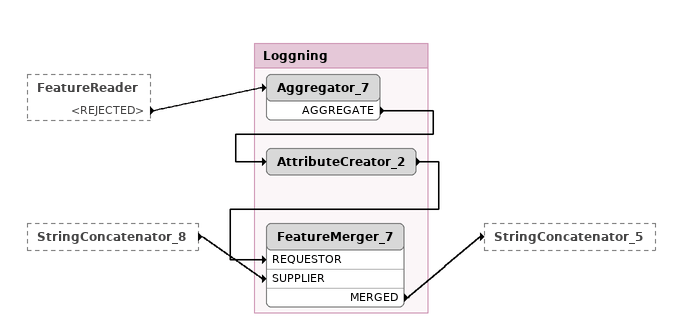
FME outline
FeatureReader [outside]
    <REJECTED> -> Aggregator_7
StringConcatenator_8 [outside]
    -> FeatureMerger_7 [SUPPLIER]

Bookmark: Loggning
Aggregator_7
    AGGREGATE -> AttributeCreator_2
AttributeCreator_2
    -> FeatureMerger_7 [REQUESTOR]
FeatureMerger_7
    MERGED -> StringConcatenator_5
